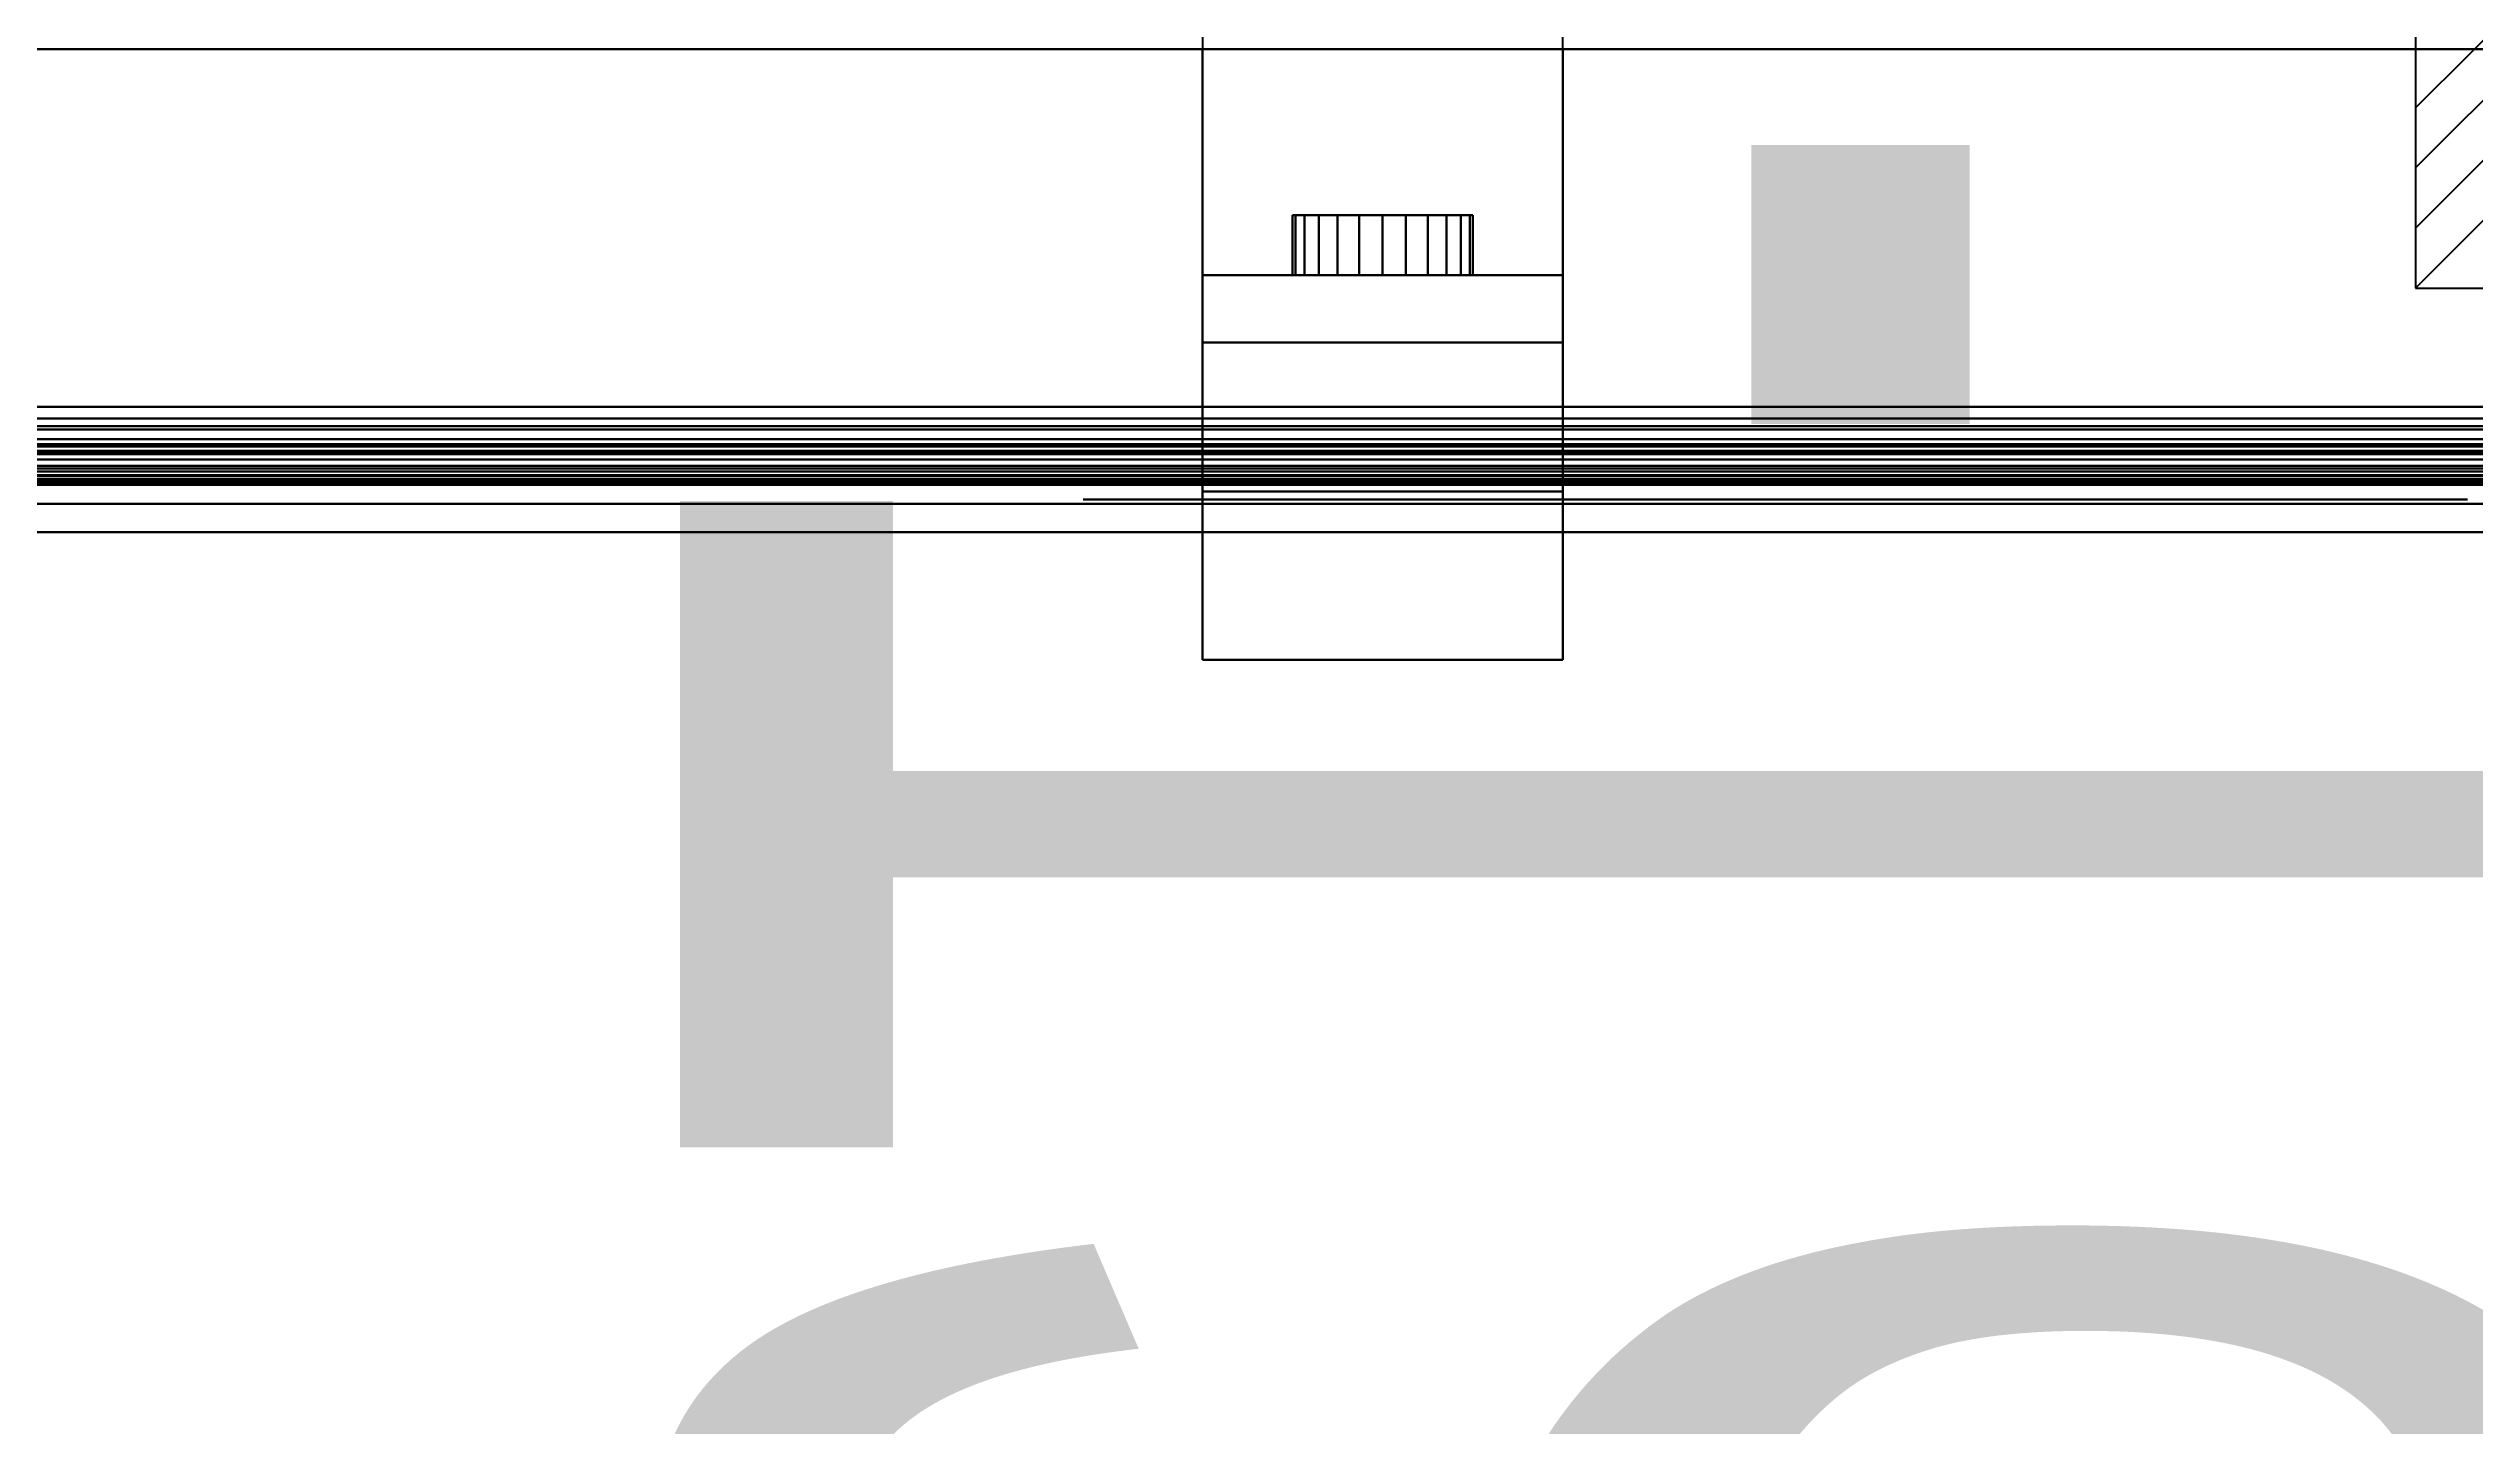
# Model space of a CAD drawing. Extents: x -170 to 1783, y -20 to 1205.
# Drawn here: x 470.6 to 475.64, y 282.67 to 285.52 of the extents above; entities that cross this region are included whole.
import ezdxf
from ezdxf.enums import TextEntityAlignment as Align

# ---------------------------------------------------------------- set-up
doc = ezdxf.new("R2010")
doc.units = 0
doc.header["$LTSCALE"] = 96
doc.header["$MEASUREMENT"] = 0
for name, color, linetype in [('A-FURN-3-PANEL-KNOCK', 7, 'Continuous'), ('A-FURN-3-PANEL-RACE', 7, 'Continuous'), ('A-FURN-3-PANEL-SIDE1', 7, 'Continuous'), ('A-FURN-3-PANEL-SIDE2', 7, 'Continuous'), ('A-FURN-3-PANEL-TOPCAP', 7, 'Continuous'), ('A-FURN-3-WKSF-TOP', 7, 'Continuous'), ('A-FURN-3-WKSF-TRIM', 7, 'Continuous'), ('A-FURN-P-PNLS', 7, 'Continuous'), ('A-FURN-P-WKSF', 7, 'Continuous'), ('AFUPN-3-BTPT', 7, 'Continuous'), ('AFUPN-3-SCGL', 7, 'Continuous'), ('AFUPN-P', 7, 'Continuous'), ('MAIN_ELECTRICAL', 7, 'Continuous'), ('MAIN_FURN', 7, 'Continuous'), ('MAIN_PANEL', 7, 'Continuous'), ('MAIN_WKSURF', 7, 'Continuous'), ('SM', 7, 'Continuous')]:
    doc.layers.add(name, color=color, linetype=linetype)

# ---------------------------------------------------------------- blocks, each defined once
blk = doc.blocks.new('EC-EFP-444')
at = {"layer": 'A-FURN-3-PANEL-KNOCK', "color": 30, "linetype": 'Continuous'}
for points, invisible_edges in [([(5.49, 2.05, 3.5405), (2.61, 2.05, 3.5405), (2.61, 2.05, 0.9405), (5.49, 2.05, 0.9405)], 5), ([(5.49, 2.05, 0.9405), (2.61, 2.05, 0.9405), (2.6288, 2.05, 0.8705), (5.4712, 2.05, 0.8705)], 5), ([(2.61, 2.05, 3.5405), (5.49, 2.05, 3.5405), (5.4712, 2.05, 3.6105), (2.6288, 2.05, 3.6105)], 5), ([(2.6288, 2.05, 3.6105), (5.4712, 2.05, 3.6105), (5.42, 2.05, 3.6617), (2.68, 2.05, 3.6617)], 5), ([(5.4712, 2.05, 0.8705), (2.6288, 2.05, 0.8705), (2.68, 2.05, 0.8192), (5.42, 2.05, 0.8192)], 5), ([(2.68, 2.05, 3.6617), (5.42, 2.05, 3.6617), (5.35, 2.05, 3.6805), (2.75, 2.05, 3.6805)], 1), ([(5.42, 2.05, 0.8192), (2.68, 2.05, 0.8192), (2.75, 2.05, 0.8005), (5.35, 2.05, 0.8005)], 1)]:
    blk.add_3dface(points, dxfattribs=dict(at, invisible_edges=invisible_edges))
at = {"layer": 'A-FURN-3-PANEL-RACE', "color": 40, "linetype": 'Continuous'}
for points, invisible_edges in [([(0.08, 2.0125, 3.515), (0.08, 2.0125, 0.3963), (47.92, 2.0125, 0.3963), (47.92, 2.0125, 3.515)], 8), ([(0.5, 1.5745, 0.3963), (47.5, 1.5745, 0.3963), (0.08, 2.0125, 0.3963), (0.08, 1.5745, 0.3963)], 3), ([(47.5, 1.5745, 0.3963), (47.92, 1.5745, 0.3963), (47.92, 2.0125, 0.3963), (0.08, 2.0125, 0.3963)], 8), ([(0.6, 2.0125, 4.0847), (0.6, 2.0125, 3.515), (47.4, 2.0125, 3.515), (47.4, 2.0125, 4.0847)], 2), ([(47.86, 1.9525, 0.4563), (0.14, 1.9525, 0.4563), (0.14, 1.9525, 3.515), (47.86, 1.9525, 3.515)], 4), ([(0.5, 1.5745, 0.4563), (0.14, 1.5745, 0.4563), (0.14, 1.9525, 0.4563), (47.5, 1.5745, 0.4563)], 12), ([(47.5, 1.5745, 0.4563), (0.14, 1.9525, 0.4563), (47.86, 1.9525, 0.4563), (47.86, 1.5745, 0.4563)], 1), ([(47.4, 1.9525, 3.515), (0.6, 1.9525, 3.515), (0.6, 1.9525, 4.0847), (47.4, 1.9525, 4.0847)], 1), ([(2.098, 1.2625, 0.3963), (45.902, 1.2625, 0.3963), (0.5, 1.5745, 0.3963), (0.5, 1.2625, 0.3963)], 3), ([(47.5, 1.2625, 0.3963), (47.5, 1.5745, 0.3963), (0.5, 1.5745, 0.3963), (45.902, 1.2625, 0.3963)], 6), ([(2.098, 1.2625, 0.4563), (0.5, 1.2625, 0.4563), (0.5, 1.5745, 0.4563), (45.902, 1.2625, 0.4563)], 12), ([(47.5, 1.2625, 0.4563), (45.902, 1.2625, 0.4563), (0.5, 1.5745, 0.4563), (47.5, 1.5745, 0.4563)], 6), ([(2.098, 1.2625, 0.3963), (2.2292, 1.2273, 0.3963), (45.7708, 1.2273, 0.3963), (45.902, 1.2625, 0.3963)], 10), ([(2.098, 1.2625, 0.4563), (45.902, 1.2625, 0.4563), (45.7708, 1.2273, 0.4563), (2.2292, 1.2273, 0.4563)], 5), ([(2.2292, 1.2273, 0.4563), (45.7708, 1.2273, 0.4563), (45.6747, 1.1312, 0.4563), (2.3253, 1.1312, 0.4563)], 5), ([(2.2292, 1.2273, 0.3963), (2.3253, 1.1312, 0.3963), (45.6747, 1.1312, 0.3963), (45.7708, 1.2273, 0.3963)], 10), ([(2.3253, 1.1312, 0.3963), (2.3605, 1, 0.3963), (45.6395, 1, 0.3963), (45.6747, 1.1312, 0.3963)], 10), ([(2.3253, 1.1312, 0.4563), (45.6747, 1.1312, 0.4563), (45.6395, 1, 0.4563), (2.3605, 1, 0.4563)], 5)]:
    blk.add_3dface(points, dxfattribs=dict(at, invisible_edges=invisible_edges))
for points in [[(0.6, 2.0072, 4.1248), (0.6, 2.0125, 4.0847), (47.4, 2.0125, 4.0847), (47.4, 2.0072, 4.1248)], [(0.6, 1.9918, 4.1622), (0.6, 2.0072, 4.1248), (47.4, 2.0072, 4.1248), (47.4, 1.9918, 4.1622)], [(0.6, 1.9671, 4.1943), (0.6, 1.9918, 4.1622), (47.4, 1.9918, 4.1622), (47.4, 1.9671, 4.1943)], [(0.6, 1.935, 4.2189), (0.6, 1.9671, 4.1943), (47.4, 1.9671, 4.1943), (47.4, 1.935, 4.2189)], [(47.4, 1.9493, 4.1093), (47.4, 1.9525, 4.0847), (0.6, 1.9525, 4.0847), (0.6, 1.9493, 4.1093)], [(47.4, 1.9398, 4.1322), (47.4, 1.9493, 4.1093), (0.6, 1.9493, 4.1093), (0.6, 1.9398, 4.1322)], [(47.4, 1.9247, 4.1519), (47.4, 1.9398, 4.1322), (0.6, 1.9398, 4.1322), (0.6, 1.9247, 4.1519)], [(0.6, 1.8976, 4.2344), (0.6, 1.935, 4.2189), (47.4, 1.935, 4.2189), (47.4, 1.8976, 4.2344)], [(47.4, 1.905, 4.1669), (47.4, 1.9247, 4.1519), (0.6, 1.9247, 4.1519), (0.6, 1.905, 4.1669)], [(47.4, 1.8821, 4.1764), (47.4, 1.905, 4.1669), (0.6, 1.905, 4.1669), (0.6, 1.8821, 4.1764)], [(0.6, 1.8575, 4.2397), (0.6, 1.8976, 4.2344), (47.4, 1.8976, 4.2344), (47.4, 1.8575, 4.2397)], [(47.4, 1.8575, 4.1797), (47.4, 1.8821, 4.1764), (0.6, 1.8821, 4.1764), (0.6, 1.8575, 4.1797)], [(0.6, 1.8575, 4.1797), (0.6, 1.8575, 4.2397), (47.4, 1.8575, 4.2397), (47.4, 1.8575, 4.1797)]]:
    blk.add_3dface(points, dxfattribs=at)
at = {"layer": 'A-FURN-3-PANEL-SIDE1', "color": 7, "linetype": 'Continuous'}
for points in [[(47.3224, 1.955, 43.7401), (47.3228, 0.045, 43.7401), (0.6776, 0.045, 43.7401), (0.6776, 1.955, 43.7401)], [(47.3224, 0.045, 4.2397), (47.3224, 1.955, 4.2397), (0.6776, 1.955, 4.2397), (0.6776, 0.045, 4.2397)]]:
    blk.add_3dface(points, dxfattribs=at)
at = {"layer": 'A-FURN-3-PANEL-SIDE2', "color": 7, "linetype": 'Continuous'}
blk.add_3dface([(0.6776, 1.955, 43.7401), (0.6776, 1.955, 4.2397), (47.3224, 1.955, 4.2397), (47.3224, 1.955, 43.7401)], dxfattribs=at)
at = {"layer": 'A-FURN-3-PANEL-TOPCAP', "color": 60, "linetype": 'Continuous'}
for points, invisible_edges in [([(0.76, 2.02, 44.286), (0.76, 2.02, 44.161), (47.24, 2.02, 44.161), (47.24, 2.02, 44.286)], 5), ([(47.24, 2, 44.141), (47.24, 2.02, 44.161), (0.76, 2.02, 44.161), (0.76, 2, 44.141)], 5), ([(47.24, 2.02, 44.036), (47.24, 2, 44.056), (0.76, 2, 44.056), (0.76, 2.02, 44.036)], 5), ([(0.76, 2.02, 44.036), (0.815, 2.02, 43.7741), (47.185, 2.02, 43.7741), (47.24, 2.02, 44.036)], 5), ([(47.185, 2.02, 43.7741), (0.815, 2.02, 43.7741), (0.815, 1.986, 43.7401), (47.185, 1.986, 43.7401)], 10), ([(0.76, 2, 44.141), (0.76, 2, 44.056), (47.24, 2, 44.056), (47.24, 2, 44.141)], 5)]:
    blk.add_3dface(points, dxfattribs=dict(at, invisible_edges=invisible_edges))
for points in [[(47.24, 2.02, 44.286), (47.24, 2.0151, 44.3105), (0.76, 2.0151, 44.3105), (0.76, 2.02, 44.286)], [(47.24, 2.0151, 44.3105), (47.24, 2.0013, 44.3313), (0.76, 2.0013, 44.3313), (0.76, 2.0151, 44.3105)], [(47.24, 2.0013, 44.3313), (47.24, 1.9805, 44.3451), (0.76, 1.9805, 44.3451), (0.76, 2.0013, 44.3313)], [(47.24, 1.9805, 44.3451), (47.24, 1.956, 44.35), (0.76, 1.956, 44.35), (0.76, 1.9805, 44.3451)], [(47.185, 1.955, 43.7401), (47.185, 1.986, 43.7401), (0.815, 1.986, 43.7401), (0.815, 1.955, 43.7401)], [(0.76, 0.044, 44.35), (0.76, 1.956, 44.35), (47.24, 1.956, 44.35), (47.24, 0.044, 44.35)]]:
    blk.add_3dface(points, dxfattribs=at)
at = {"layer": 'A-FURN-P-PNLS', "color": 60, "linetype": 'Continuous'}
blk.add_line((0, 2), (48, 2), dxfattribs=at)
at = {"layer": 'MAIN_PANEL', "color": 7, "linetype": 'Continuous'}
blk.add_point((4.05, 2), dxfattribs=at)
blk.add_point((4.05, 2), dxfattribs=at)
blk = doc.blocks.new('EC-WS-424-T')
at = {"layer": 'A-FURN-3-WKSF-TOP', "color": 60, "linetype": 'Continuous', "invisible_edges": 5}
for points in [[(46.632, -0.118, 29), (46.632, -23.882, 29), (1.368, -23.882, 29), (1.368, -0.118, 29)], [(1.368, -0.118, 27.75), (1.368, -23.882, 27.75), (46.632, -23.882, 27.75), (46.632, -0.118, 27.75)]]:
    blk.add_3dface(points, dxfattribs=at)
at = {"layer": 'A-FURN-3-WKSF-TRIM', "color": 40, "linetype": 'Continuous'}
for points in [[(1.368, 0, 28.882), (1.368, 0, 27.868), (46.632, 0, 27.868), (46.632, 0, 28.882)], [(1.368, -0.0158, 28.941), (1.368, 0, 28.882), (46.632, 0, 28.882), (46.632, -0.0158, 28.941)], [(1.368, 0, 27.868), (1.368, -0.0158, 27.809), (46.632, -0.0158, 27.809), (46.632, 0, 27.868)], [(1.368, -0.059, 28.9842), (1.368, -0.0158, 28.941), (46.632, -0.0158, 28.941), (46.632, -0.059, 28.9842)], [(1.368, -0.0158, 27.809), (1.368, -0.059, 27.7658), (46.632, -0.059, 27.7658), (46.632, -0.0158, 27.809)], [(1.368, -0.118, 29), (1.368, -0.059, 28.9842), (46.632, -0.059, 28.9842), (46.632, -0.118, 29)], [(1.368, -0.059, 27.7658), (1.368, -0.118, 27.75), (46.632, -0.118, 27.75), (46.632, -0.059, 27.7658)]]:
    blk.add_3dface(points, dxfattribs=at)
at = {"layer": 'A-FURN-P-WKSF', "color": 7, "linetype": 'Continuous'}
blk.add_line((1.25, 0), (46.75, 0), dxfattribs=at)
blk = doc.blocks.new('EC-PCSS-3')
at = {"layer": 'SM', "color": 60, "linetype": 'Continuous'}
for p, q in [((-3, 0.5), (-4, -0.5)), ((-3.125, 0.5), (-4, -0.375)), ((-3.25, 0.5), (-4, -0.25)), ((-3.375, 0.5), (-4, -0.125)), ((-4, 0.5), (-4, -0.5)), ((-4, -0.5), (-3, -0.5))]:
    blk.add_line(p, q, dxfattribs=at)
blk = doc.blocks.new('EC-FRMGL-412-F')
at = {"layer": 'AFUPN-3-BTPT', "color": 132, "linetype": 'Continuous'}
for points, invisible_edges in [([(43.5, 0.405, 33.4986), (42.75, 0.405, 33.4986), (43.5, 0.875, 33.4986)], 2), ([(42.75, 0.875, 33.4986), (43.5, 0.875, 33.4986), (42.75, 0.405, 33.4986)], 2), ([(43.5, 0.875, 29.9986), (43.5, 0.875, 33.4986), (42.75, 0.875, 29.9986)], 2), ([(42.75, 0.875, 33.4986), (42.75, 0.875, 29.9986), (43.5, 0.875, 33.4986)], 2), ([(43.5, -0.045, 29.9986), (43.5, 0.875, 29.9986), (42.75, -0.045, 29.9986)], 2), ([(42.75, 0.875, 29.9986), (42.75, -0.045, 29.9986), (43.5, 0.875, 29.9986)], 2), ([(42.75, 0.875, 29.9986), (42.75, -0.395, 30.3736), (42.75, -0.045, 29.9986)], 3), ([(42.75, 0.405, 30.3736), (42.75, -0.395, 30.3736), (42.75, 0.875, 29.9986)], 14), ([(42.75, 0.875, 33.4986), (42.75, 0.405, 30.3736), (42.75, 0.875, 29.9986)], 3), ([(42.75, 0.405, 33.4986), (42.75, 0.405, 30.3736), (42.75, 0.875, 33.4986)], 2), ([(43.5, -0.045, 29.9986), (43.5, 0.405, 30.3736), (43.5, 0.875, 29.9986)], 3), ([(43.5, 0.875, 33.4986), (43.5, 0.875, 29.9986), (43.5, 0.405, 30.3736)], 14), ([(43.5, 0.405, 33.4986), (43.5, 0.875, 33.4986), (43.5, 0.405, 30.3736)], 2), ([(42.9375, 0.53, 31.4986), (42.9439, 0.53, 31.5471), (42.9439, 0.53, 31.4501)], 2), ([(42.9375, 0.53, 31.4986), (42.9375, 0.405, 31.4986), (42.9439, 0.53, 31.5471)], 2), ([(42.9439, 0.405, 31.5471), (42.9439, 0.53, 31.5471), (42.9375, 0.405, 31.4986)], 2), ([(42.9439, 0.53, 31.4501), (42.9439, 0.405, 31.4501), (42.9375, 0.53, 31.4986)], 2), ([(42.9375, 0.405, 31.4986), (42.9375, 0.53, 31.4986), (42.9439, 0.405, 31.4501)], 2), ([(42.9439, 0.53, 31.5471), (42.9627, 0.53, 31.5924), (42.9627, 0.53, 31.4049)], 14), ([(42.9439, 0.53, 31.4501), (42.9439, 0.53, 31.5471), (42.9627, 0.53, 31.4049)], 3), ([(42.9439, 0.53, 31.5471), (42.9439, 0.405, 31.5471), (42.9627, 0.53, 31.5924)], 2), ([(42.9627, 0.405, 31.5924), (42.9627, 0.53, 31.5924), (42.9439, 0.405, 31.5471)], 2), ([(42.9627, 0.53, 31.4049), (42.9627, 0.405, 31.4049), (42.9439, 0.53, 31.4501)], 2), ([(42.9439, 0.405, 31.4501), (42.9439, 0.53, 31.4501), (42.9627, 0.405, 31.4049)], 2), ([(42.9627, 0.53, 31.5924), (42.9925, 0.53, 31.6312), (42.9925, 0.53, 31.366)], 14), ([(42.9627, 0.53, 31.4049), (42.9627, 0.53, 31.5924), (42.9925, 0.53, 31.366)], 3), ([(42.9627, 0.53, 31.5924), (42.9627, 0.405, 31.5924), (42.9925, 0.53, 31.6312)], 2), ([(42.9925, 0.405, 31.6312), (42.9925, 0.53, 31.6312), (42.9627, 0.405, 31.5924)], 2), ([(42.9925, 0.53, 31.366), (42.9925, 0.405, 31.366), (42.9627, 0.53, 31.4049)], 2), ([(42.9627, 0.405, 31.4049), (42.9627, 0.53, 31.4049), (42.9925, 0.405, 31.366)], 2), ([(42.9925, 0.53, 31.6312), (43.0313, 0.53, 31.661), (43.0313, 0.53, 31.3362)], 14), ([(42.9925, 0.53, 31.366), (42.9925, 0.53, 31.6312), (43.0313, 0.53, 31.3362)], 3), ([(42.9925, 0.405, 31.6312), (43.0313, 0.405, 31.661), (42.9925, 0.53, 31.6312)], 2), ([(43.0313, 0.53, 31.661), (42.9925, 0.53, 31.6312), (43.0313, 0.405, 31.661)], 2), ([(43.0313, 0.405, 31.3362), (42.9925, 0.405, 31.366), (43.0313, 0.53, 31.3362)], 2), ([(42.9925, 0.53, 31.366), (43.0313, 0.53, 31.3362), (42.9925, 0.405, 31.366)], 2), ([(43.0313, 0.53, 31.661), (43.0765, 0.53, 31.6797), (43.0765, 0.53, 31.3175)], 14), ([(43.0313, 0.53, 31.3362), (43.0313, 0.53, 31.661), (43.0765, 0.53, 31.3175)], 3), ([(43.0313, 0.405, 31.661), (43.0765, 0.405, 31.6797), (43.0313, 0.53, 31.661)], 2), ([(43.0765, 0.53, 31.6797), (43.0313, 0.53, 31.661), (43.0765, 0.405, 31.6797)], 2), ([(43.0765, 0.405, 31.3175), (43.0313, 0.405, 31.3362), (43.0765, 0.53, 31.3175)], 2), ([(43.0313, 0.53, 31.3362), (43.0765, 0.53, 31.3175), (43.0313, 0.405, 31.3362)], 2), ([(43.0765, 0.53, 31.6797), (43.125, 0.53, 31.6861), (43.125, 0.53, 31.3111)], 14), ([(43.0765, 0.53, 31.3175), (43.0765, 0.53, 31.6797), (43.125, 0.53, 31.3111)], 3), ([(43.0765, 0.405, 31.6797), (43.125, 0.405, 31.6861), (43.0765, 0.53, 31.6797)], 2), ([(43.125, 0.53, 31.6861), (43.0765, 0.53, 31.6797), (43.125, 0.405, 31.6861)], 2), ([(43.0765, 0.405, 31.3175), (43.0765, 0.53, 31.3175), (43.125, 0.405, 31.3111)], 2), ([(43.125, 0.53, 31.3111), (43.125, 0.405, 31.3111), (43.0765, 0.53, 31.3175)], 2), ([(43.125, 0.53, 31.6861), (43.1736, 0.53, 31.6797), (43.1736, 0.53, 31.3175)], 14), ([(43.125, 0.53, 31.3111), (43.125, 0.53, 31.6861), (43.1736, 0.53, 31.3175)], 3), ([(43.125, 0.405, 31.6861), (43.1736, 0.405, 31.6797), (43.125, 0.53, 31.6861)], 2), ([(43.1736, 0.53, 31.6797), (43.125, 0.53, 31.6861), (43.1736, 0.405, 31.6797)], 2), ([(43.1736, 0.405, 31.3175), (43.125, 0.405, 31.3111), (43.1736, 0.53, 31.3175)], 2), ([(43.125, 0.53, 31.3111), (43.1736, 0.53, 31.3175), (43.125, 0.405, 31.3111)], 2), ([(43.1736, 0.53, 31.6797), (43.2188, 0.53, 31.661), (43.2188, 0.53, 31.3362)], 14), ([(43.1736, 0.53, 31.3175), (43.1736, 0.53, 31.6797), (43.2188, 0.53, 31.3362)], 3), ([(43.2188, 0.405, 31.3362), (43.1736, 0.405, 31.3175), (43.2188, 0.53, 31.3362)], 2), ([(43.1736, 0.53, 31.3175), (43.2188, 0.53, 31.3362), (43.1736, 0.405, 31.3175)], 2), ([(43.1736, 0.405, 31.6797), (43.2188, 0.405, 31.661), (43.1736, 0.53, 31.6797)], 2), ([(43.2188, 0.53, 31.661), (43.1736, 0.53, 31.6797), (43.2188, 0.405, 31.661)], 2), ([(43.2188, 0.53, 31.661), (43.2576, 0.53, 31.6312), (43.2576, 0.53, 31.366)], 14), ([(43.2188, 0.53, 31.3362), (43.2188, 0.53, 31.661), (43.2576, 0.53, 31.366)], 3), ([(43.2576, 0.405, 31.366), (43.2188, 0.405, 31.3362), (43.2576, 0.53, 31.366)], 2), ([(43.2188, 0.53, 31.3362), (43.2576, 0.53, 31.366), (43.2188, 0.405, 31.3362)], 2), ([(43.2576, 0.405, 31.6312), (43.2576, 0.53, 31.6312), (43.2188, 0.405, 31.661)], 2), ([(43.2188, 0.53, 31.661), (43.2188, 0.405, 31.661), (43.2576, 0.53, 31.6312)], 2), ([(43.2576, 0.53, 31.6312), (43.2874, 0.53, 31.5924), (43.2874, 0.53, 31.4049)], 14), ([(43.2576, 0.53, 31.366), (43.2576, 0.53, 31.6312), (43.2874, 0.53, 31.4049)], 3), ([(43.2576, 0.405, 31.366), (43.2576, 0.53, 31.366), (43.2874, 0.405, 31.4049)], 2), ([(43.2874, 0.53, 31.4049), (43.2874, 0.405, 31.4049), (43.2576, 0.53, 31.366)], 2), ([(43.2874, 0.405, 31.5924), (43.2874, 0.53, 31.5924), (43.2576, 0.405, 31.6312)], 2), ([(43.2576, 0.53, 31.6312), (43.2576, 0.405, 31.6312), (43.2874, 0.53, 31.5924)], 2), ([(43.2874, 0.53, 31.5924), (43.3061, 0.53, 31.5471), (43.3061, 0.53, 31.4501)], 14), ([(43.2874, 0.53, 31.4049), (43.2874, 0.53, 31.5924), (43.3061, 0.53, 31.4501)], 3), ([(43.2874, 0.405, 31.4049), (43.2874, 0.53, 31.4049), (43.3061, 0.405, 31.4501)], 2), ([(43.3061, 0.53, 31.4501), (43.3061, 0.405, 31.4501), (43.2874, 0.53, 31.4049)], 2), ([(43.3061, 0.405, 31.5471), (43.3061, 0.53, 31.5471), (43.2874, 0.405, 31.5924)], 2), ([(43.2874, 0.53, 31.5924), (43.2874, 0.405, 31.5924), (43.3061, 0.53, 31.5471)], 2), ([(43.3125, 0.53, 31.4986), (43.3061, 0.53, 31.4501), (43.3061, 0.53, 31.5471)], 2), ([(43.3061, 0.405, 31.4501), (43.3061, 0.53, 31.4501), (43.3125, 0.405, 31.4986)], 2), ([(43.3125, 0.53, 31.4986), (43.3125, 0.405, 31.4986), (43.3061, 0.53, 31.4501)], 2), ([(43.3125, 0.405, 31.4986), (43.3125, 0.53, 31.4986), (43.3061, 0.405, 31.5471)], 2), ([(43.3061, 0.53, 31.5471), (43.3061, 0.405, 31.5471), (43.3125, 0.53, 31.4986)], 2), ([(43.5, -0.395, 30.3736), (42.75, -0.395, 30.3736), (43.5, 0.405, 30.3736)], 2), ([(42.75, 0.405, 30.3736), (43.5, 0.405, 30.3736), (42.75, -0.395, 30.3736)], 2), ([(42.75, 0.405, 33.4986), (43.5, 0.405, 33.4986), (43.3061, 0.405, 31.5471)], 14), ([(43.2874, 0.405, 31.5924), (42.75, 0.405, 33.4986), (43.3061, 0.405, 31.5471)], 3), ([(43.2576, 0.405, 31.6312), (42.75, 0.405, 33.4986), (43.2874, 0.405, 31.5924)], 3), ([(43.2188, 0.405, 31.661), (42.75, 0.405, 33.4986), (43.2576, 0.405, 31.6312)], 3), ([(43.1736, 0.405, 31.6797), (42.75, 0.405, 33.4986), (43.2188, 0.405, 31.661)], 3), ([(43.125, 0.405, 31.6861), (42.75, 0.405, 33.4986), (43.1736, 0.405, 31.6797)], 3), ([(43.0765, 0.405, 31.6797), (42.75, 0.405, 33.4986), (43.125, 0.405, 31.6861)], 3), ([(43.0313, 0.405, 31.661), (42.75, 0.405, 33.4986), (43.0765, 0.405, 31.6797)], 3), ([(42.9925, 0.405, 31.6312), (42.75, 0.405, 33.4986), (43.0313, 0.405, 31.661)], 3), ([(42.9627, 0.405, 31.5924), (42.75, 0.405, 33.4986), (42.9925, 0.405, 31.6312)], 3), ([(42.9439, 0.405, 31.5471), (42.75, 0.405, 33.4986), (42.9627, 0.405, 31.5924)], 3), ([(42.9375, 0.405, 31.4986), (42.75, 0.405, 33.4986), (42.9439, 0.405, 31.5471)], 3), ([(42.75, 0.405, 30.3736), (43.2874, 0.405, 31.4049), (43.5, 0.405, 30.3736)], 3), ([(43.2576, 0.405, 31.366), (43.2874, 0.405, 31.4049), (42.75, 0.405, 30.3736)], 14), ([(43.2188, 0.405, 31.3362), (43.2576, 0.405, 31.366), (42.75, 0.405, 30.3736)], 14), ([(43.1736, 0.405, 31.3175), (43.2188, 0.405, 31.3362), (42.75, 0.405, 30.3736)], 14), ([(43.125, 0.405, 31.3111), (43.1736, 0.405, 31.3175), (42.75, 0.405, 30.3736)], 14), ([(43.0765, 0.405, 31.3175), (43.125, 0.405, 31.3111), (42.75, 0.405, 30.3736)], 14), ([(43.0313, 0.405, 31.3362), (43.0765, 0.405, 31.3175), (42.75, 0.405, 30.3736)], 14), ([(42.9925, 0.405, 31.366), (43.0313, 0.405, 31.3362), (42.75, 0.405, 30.3736)], 14), ([(42.9627, 0.405, 31.4049), (42.9925, 0.405, 31.366), (42.75, 0.405, 30.3736)], 14), ([(42.9439, 0.405, 31.4501), (42.9627, 0.405, 31.4049), (42.75, 0.405, 30.3736)], 14), ([(42.9375, 0.405, 31.4986), (42.9439, 0.405, 31.4501), (42.75, 0.405, 30.3736)], 14), ([(42.75, 0.405, 33.4986), (42.9375, 0.405, 31.4986), (42.75, 0.405, 30.3736)], 3), ([(43.3061, 0.405, 31.4501), (43.5, 0.405, 30.3736), (43.2874, 0.405, 31.4049)], 3), ([(43.5, 0.405, 30.3736), (43.3061, 0.405, 31.5471), (43.5, 0.405, 33.4986)], 3), ([(43.3125, 0.405, 31.4986), (43.3061, 0.405, 31.5471), (43.5, 0.405, 30.3736)], 14), ([(43.3125, 0.405, 31.4986), (43.5, 0.405, 30.3736), (43.3061, 0.405, 31.4501)], 3), ([(43.5, 0.405, 30.3736), (43.5, -0.045, 29.9986), (43.5, -0.395, 30.3736)], 3), ([(43.5, -0.045, 28.8186), (42.75, -0.045, 28.8186), (43.5, 0.265, 28.8186)], 2), ([(42.75, 0.265, 28.8186), (43.5, 0.265, 28.8186), (42.75, -0.045, 28.8186)], 2), ([(43.5, 0.265, 28.2186), (43.5, 0.265, 28.8186), (42.75, 0.265, 28.2186)], 2), ([(42.75, 0.265, 28.8186), (42.75, 0.265, 28.2186), (43.5, 0.265, 28.8186)], 2), ([(42.75, -0.395, 28.2186), (43.5, -0.395, 28.2186), (42.75, 0.265, 28.2186)], 2), ([(43.5, 0.265, 28.2186), (42.75, 0.265, 28.2186), (43.5, -0.395, 28.2186)], 2), ([(42.75, 0.265, 28.2186), (42.75, -0.045, 28.8186), (42.75, -0.395, 28.2186)], 3), ([(42.75, -0.045, 28.8186), (42.75, 0.265, 28.2186), (42.75, 0.265, 28.8186)], 1), ([(43.5, 0.265, 28.2186), (43.5, -0.395, 28.2186), (43.5, 0.265, 28.8186)], 2), ([(43.5, -0.045, 28.8186), (43.5, 0.265, 28.8186), (43.5, -0.395, 28.2186)], 14), ([(43.5, -0.045, 28.8186), (43.5, -0.045, 29.9986), (42.75, -0.045, 28.8186)], 2), ([(42.75, -0.045, 29.9986), (42.75, -0.045, 28.8186), (43.5, -0.045, 29.9986)], 2), ([(42.75, -0.395, 30.3736), (42.75, -0.395, 28.2186), (42.75, -0.045, 28.8186)], 14), ([(42.75, -0.045, 29.9986), (42.75, -0.395, 30.3736), (42.75, -0.045, 28.8186)], 3), ([(43.5, -0.395, 30.3736), (43.5, -0.045, 28.8186), (43.5, -0.395, 28.2186)], 3), ([(43.5, -0.045, 29.9986), (43.5, -0.045, 28.8186), (43.5, -0.395, 30.3736)], 14), ([(43.5, -0.395, 30.3736), (43.5, -0.395, 28.2186), (42.75, -0.395, 30.3736)], 2), ([(42.75, -0.395, 28.2186), (42.75, -0.395, 30.3736), (43.5, -0.395, 28.2186)], 2)]:
    blk.add_3dface(points, dxfattribs=dict(at, invisible_edges=invisible_edges))
at = {"layer": 'AFUPN-3-SCGL', "color": 30, "linetype": 'Continuous', "invisible_edges": 2}
for points in [[(1, 0.875, 41.9986), (1, 1.125, 41.9986), (47, 0.875, 41.9986)], [(47, 1.125, 41.9986), (47, 0.875, 41.9986), (1, 1.125, 41.9986)], [(1, 1.125, 29.9986), (1, 0.875, 29.9986), (47, 1.125, 29.9986)], [(47, 0.875, 29.9986), (47, 1.125, 29.9986), (1, 0.875, 29.9986)], [(47, 0.875, 29.9986), (1, 0.875, 29.9986), (47, 0.875, 41.9986)], [(1, 0.875, 41.9986), (47, 0.875, 41.9986), (1, 0.875, 29.9986)]]:
    blk.add_3dface(points, dxfattribs=at)
at = {"layer": 'AFUPN-P', "color": 20, "linetype": 'Continuous'}
for p, q in [((42.75, 2.395), (42.75, -0.395)), ((43.5, -0.395), (43.5, 2.395)), ((1, 0.875), (47, 0.875)), ((42.75, -0.395), (43.5, -0.395))]:
    blk.add_line(p, q, dxfattribs=at)
blk = doc.blocks.new('EC-CUST-FPFS')
at = {"layer": 'SM', "color": 60, "linetype": 'Continuous', "width": 0.444444}
blk.add_text('CUST-FPFS', height=4, dxfattribs=at).set_placement((-0.5506, -2.0035), align=Align.BOTTOM_CENTER)

msp = doc.modelspace()

# ---------------------------------------------------------------- block references
at = {"layer": 'MAIN_ELECTRICAL', "color": 47, "linetype": 'Continuous'}
msp.add_blockref('EC-PCSS-3', (479.52341, 285.52528), dxfattribs=at)
at = {"layer": 'MAIN_FURN', "color": 47, "linetype": 'Continuous'}
ref = msp.add_blockref('EC-CUST-FPFS', (475.10984, 285.3856), dxfattribs=dict(at, rotation=90))
ref.add_attrib('CAPMC', 'ECH', dxfattribs={"color": 47, "linetype": 'Continuous', "height": 0.000000012, "width": 0.666667}).set_placement((475.10984, 285.3856), align=Align.BOTTOM_LEFT)
ref.add_attrib('CAPPN', 'EC-CUST-FPFS', dxfattribs={"color": 47, "linetype": 'Continuous', "height": 0.000000012, "width": 0.666667}).set_placement((475.10984, 285.3856), align=Align.BOTTOM_LEFT)
ref.add_attrib('CAPMG', 'RSI', dxfattribs={"color": 47, "linetype": 'Continuous', "height": 0.000000012, "width": 0.666667}).set_placement((475.10984, 285.3856), align=Align.BOTTOM_LEFT)
ref.add_attrib('CAPQTY', '1', dxfattribs={"color": 47, "linetype": 'Continuous', "height": 0.000000012, "width": 0.666667}).set_placement((475.10984, 285.3856), align=Align.BOTTOM_LEFT)
msp.add_blockref('EC-FRMGL-412-F', (430.24966, 284.64733, 15), dxfattribs=at)
at = {"layer": 'MAIN_PANEL', "color": 47, "linetype": 'Continuous', "rotation": 180}
msp.add_blockref('EC-EFP-444', (478.24146, 286.63599), dxfattribs=at)
at = {"layer": 'MAIN_WKSURF', "color": 47, "linetype": 'Continuous'}
msp.add_blockref('EC-WS-424-T', (430.24146, 284.63599), dxfattribs=at)

doc.saveas('drawing.dxf')
